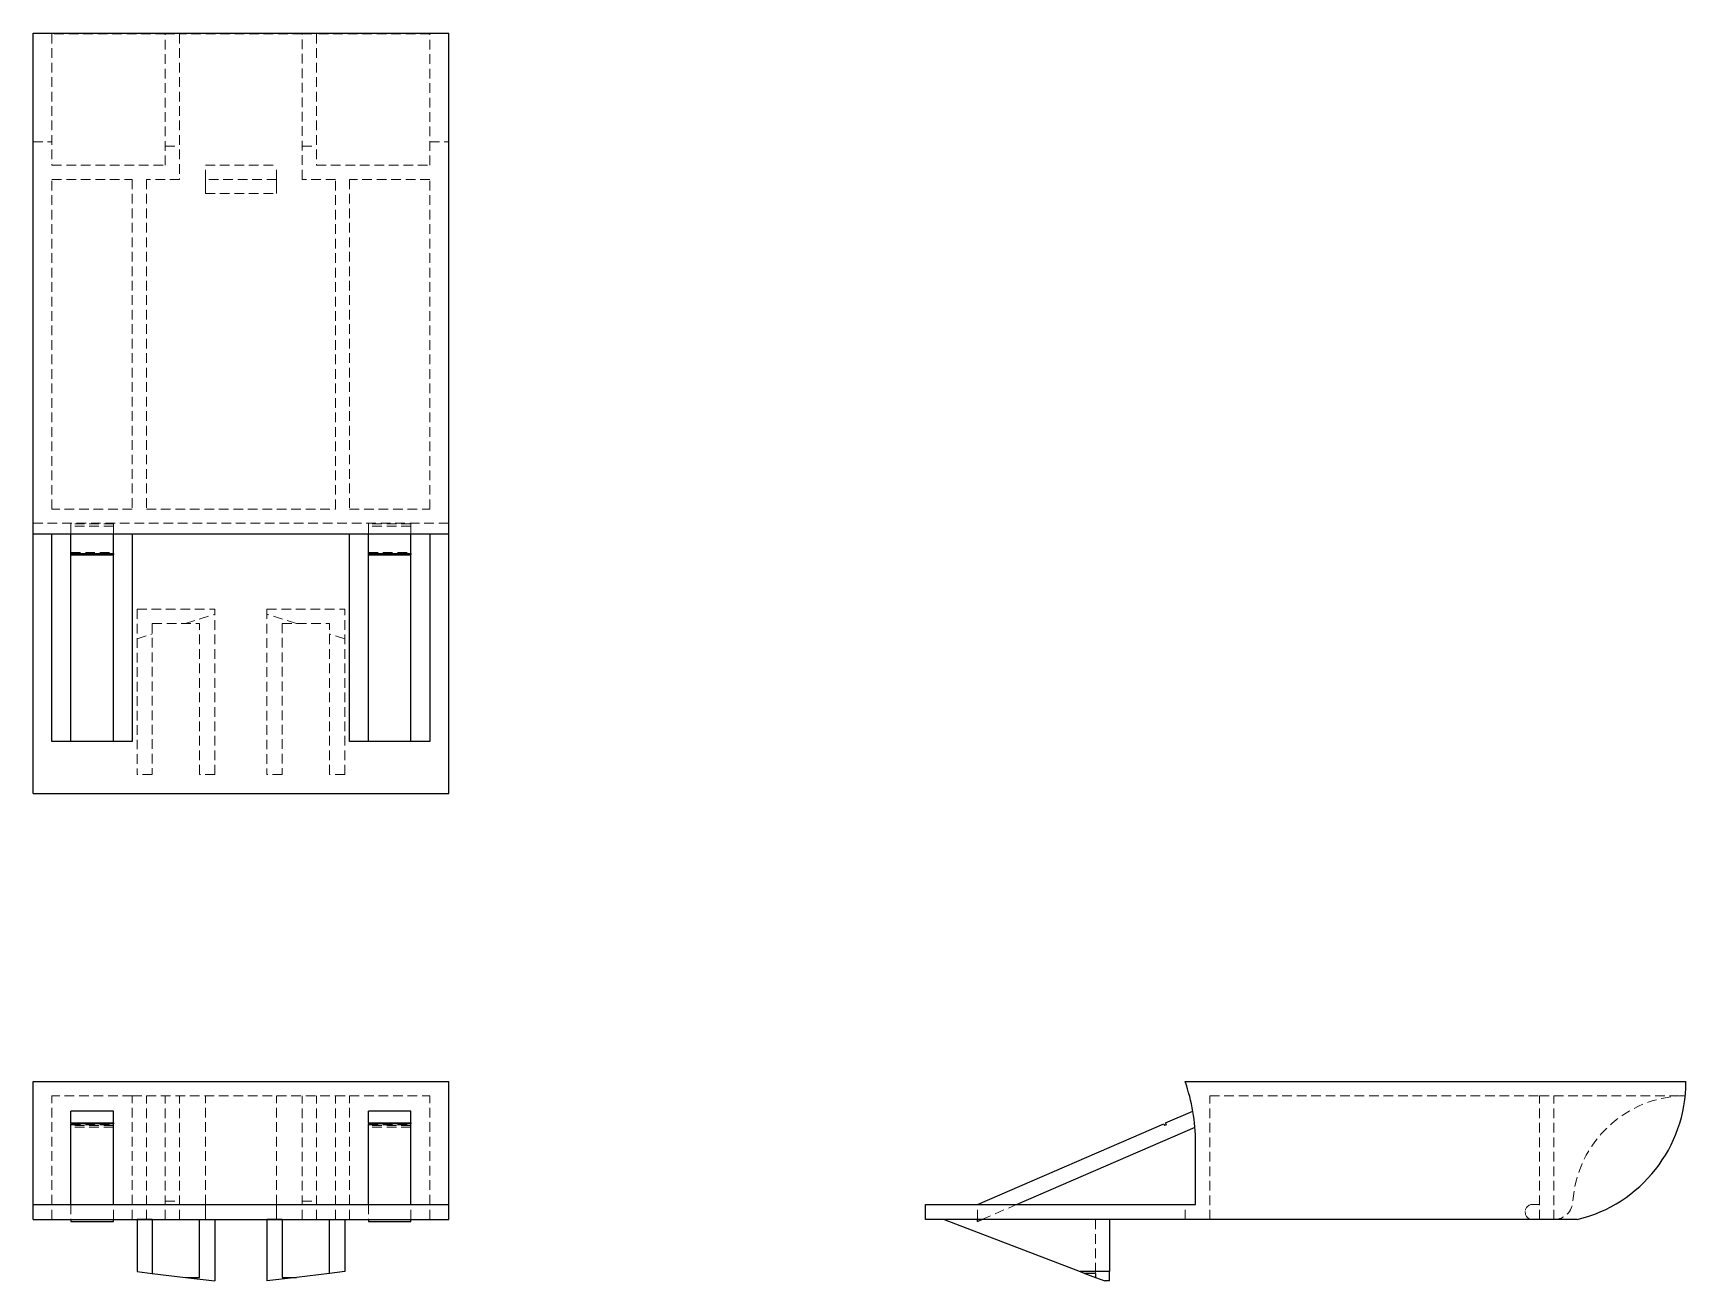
# Model space of a CAD drawing. Header units: millimetres. Extents: x 56 to 273, y 44 to 208.
import ezdxf

# ---------------------------------------------------------------- set-up
doc = ezdxf.new("R2010")
doc.units = ezdxf.units.MM
doc.linetypes.add('HIDDEN', pattern=[1.905, 1.27, -0.635])

msp = doc.modelspace()

# ---------------------------------------------------------------- linework, layer by layer
at = {"color": 7, "linetype": 'Continuous', "lineweight": 25}
for p, q in [((55.67, 208), (110.33, 208)), ((55.67, 142.16), (55.67, 208)), ((110.33, 142.16), (110.33, 208)), ((55.67, 142.16), (110.33, 142.16)), ((55.67, 108), (55.67, 142.16)), ((58.16, 114.83), (58.16, 142.16)), ((60.64, 139.57), (60.64, 142.16)), ((66.23, 139.57), (66.23, 142.16)), ((68.71, 142.16), (68.71, 114.83)), ((97.29, 114.83), (97.29, 142.16)), ((99.77, 139.57), (99.77, 142.16)), ((105.36, 139.57), (105.36, 142.16)), ((107.84, 142.16), (107.84, 114.83)), ((110.33, 108), (110.33, 142.16)), ((60.64, 139.57), (66.23, 139.57)), ((60.64, 139.44), (60.64, 139.57)), ((66.23, 139.44), (60.64, 139.44)), ((60.64, 139.34), (60.64, 139.44)), ((66.23, 139.34), (60.64, 139.34)), ((60.64, 114.83), (60.64, 139.34)), ((66.23, 139.57), (66.23, 139.44)), ((66.23, 139.34), (66.23, 139.44)), ((66.23, 114.83), (66.23, 139.34)), ((99.77, 139.57), (105.36, 139.57)), ((99.77, 139.44), (99.77, 139.57)), ((105.36, 139.44), (99.77, 139.44)), ((99.77, 139.34), (99.77, 139.44)), ((105.36, 139.34), (99.77, 139.34)), ((99.77, 114.83), (99.77, 139.34)), ((105.36, 139.57), (105.36, 139.44)), ((105.36, 139.34), (105.36, 139.44)), ((105.36, 114.83), (105.36, 139.34)), ((60.64, 114.83), (58.16, 114.83)), ((66.23, 114.83), (60.64, 114.83)), ((68.71, 114.83), (66.23, 114.83)), ((99.77, 114.83), (97.29, 114.83)), ((105.36, 114.83), (99.77, 114.83)), ((107.84, 114.83), (105.36, 114.83)), ((55.67, 108), (110.33, 108)), ((55.67, 70.11), (110.33, 70.11)), ((55.67, 62.12), (55.67, 70.11)), ((110.33, 62.12), (110.33, 70.11)), ((207.16, 70.11), (273, 70.11)), ((66.23, 66.23), (60.64, 66.23)), ((60.64, 64.67), (60.64, 66.23)), ((66.23, 64.67), (66.23, 66.23)), ((105.36, 66.23), (99.77, 66.23)), ((99.77, 64.67), (99.77, 66.23)), ((105.36, 64.67), (105.36, 66.23)), ((204.57, 64.67), (208.17, 66.23)), ((60.64, 64.67), (66.23, 64.67)), ((60.64, 64.67), (60.64, 64.57)), ((66.23, 64.57), (60.64, 64.57)), ((60.64, 53.96), (60.64, 64.57)), ((66.23, 64.67), (66.23, 64.57)), ((66.23, 53.96), (66.23, 64.57)), ((99.77, 64.67), (105.36, 64.67)), ((99.77, 64.67), (99.77, 64.57)), ((105.36, 64.57), (99.77, 64.57)), ((99.77, 53.96), (99.77, 64.57)), ((105.36, 64.67), (105.36, 64.57)), ((105.36, 53.96), (105.36, 64.57)), ((179.83, 53.96), (204.34, 64.57)), ((185, 53.96), (208.45, 64.11)), ((204.34, 64.57), (204.44, 64.34)), ((204.67, 64.44), (204.44, 64.34)), ((204.57, 64.67), (204.67, 64.44)), ((55.67, 53.96), (55.67, 62.12)), ((110.33, 53.96), (110.33, 62.12)), ((208.53, 53.96), (208.53, 62.12)), ((55.67, 51.97), (55.67, 53.96)), ((55.67, 53.96), (110.33, 53.96)), ((110.33, 51.97), (110.33, 53.96)), ((173, 53.96), (208.53, 53.96)), ((173, 51.97), (173, 53.96)), ((55.67, 51.97), (110.33, 51.97)), ((60.64, 51.97), (60.64, 51.72)), ((60.64, 51.72), (66.23, 51.72)), ((66.23, 51.72), (66.23, 51.97)), ((69.34, 51.97), (69.34, 51.96)), ((71.35, 51.96), (69.34, 51.96)), ((69.34, 51.96), (69.34, 45.14)), ((71.35, 51.97), (71.35, 51.96)), ((71.35, 51.96), (71.35, 44.89)), ((77.57, 51.97), (77.57, 51.96)), ((77.57, 44.36), (77.57, 51.96)), ((77.57, 51.96), (79.58, 51.96)), ((79.58, 51.97), (79.58, 51.96)), ((79.58, 51.96), (79.58, 43.89)), ((86.42, 51.97), (86.42, 51.96)), ((88.43, 51.96), (86.42, 51.96)), ((86.42, 51.96), (86.42, 43.89)), ((88.43, 51.97), (88.43, 51.96)), ((88.43, 51.96), (88.43, 44.36)), ((94.65, 51.97), (94.65, 51.96)), ((94.65, 51.96), (96.66, 51.96)), ((94.65, 44.89), (94.65, 51.96)), ((96.66, 51.97), (96.66, 51.96)), ((96.66, 51.96), (96.66, 45.14)), ((99.77, 51.97), (99.77, 51.72)), ((99.77, 51.72), (105.36, 51.72)), ((105.36, 51.72), (105.36, 51.97)), ((258.71, 51.97), (173, 51.97)), ((175.48, 51.97), (175.48, 51.96)), ((175.48, 51.96), (193.34, 45.14)), ((179.83, 51.72), (180.41, 51.97)), ((179.83, 51.72), (179.83, 51.97)), ((197.22, 51.97), (197.22, 45.14)), ((69.34, 45.14), (71.35, 44.89)), ((71.35, 44.89), (75.71, 44.36)), ((75.71, 44.36), (79.58, 43.89)), ((75.71, 44.36), (77.57, 44.36)), ((90.29, 44.36), (86.42, 43.89)), ((88.43, 44.36), (90.29, 44.36)), ((94.65, 44.89), (90.29, 44.36)), ((96.66, 45.14), (94.65, 44.89)), ((193.34, 45.14), (193.98, 44.89)), ((197.22, 45.14), (193.34, 45.14)), ((195.36, 44.89), (193.98, 44.89)), ((193.98, 44.89), (195.36, 44.36)), ((195.36, 44.89), (195.36, 44.36)), ((195.36, 44.36), (196.59, 43.89)), ((197.22, 43.89), (196.59, 43.89)), ((197.22, 43.89), (197.22, 45.14))]:
    msp.add_line(p, q, dxfattribs=at)
at = {"color": 7, "linetype": 'HIDDEN', "lineweight": 18}
for p, q in [((73.06, 207.91), (58.16, 207.91)), ((58.16, 207.91), (58.16, 190.61)), ((73.06, 207.91), (74.93, 207.91)), ((73.06, 190.61), (73.06, 207.91)), ((91.07, 207.91), (74.93, 207.91)), ((74.93, 207.91), (74.93, 188.75)), ((91.07, 207.91), (92.94, 207.91)), ((91.07, 188.75), (91.07, 207.91)), ((107.84, 207.91), (92.94, 207.91)), ((92.94, 207.91), (92.94, 190.61)), ((107.84, 190.61), (107.84, 207.91)), ((55.67, 193.71), (58.16, 193.71)), ((107.84, 193.71), (110.33, 193.71)), ((73.06, 193.14), (74.93, 193.14)), ((91.07, 193.14), (92.94, 193.14)), ((58.16, 190.61), (73.06, 190.61)), ((78.34, 188.75), (78.34, 190.61)), ((78.34, 190.61), (87.66, 190.61)), ((87.66, 188.75), (87.66, 190.61)), ((92.94, 190.61), (107.84, 190.61)), ((58.16, 188.75), (68.71, 188.75)), ((58.16, 145.39), (58.16, 188.75)), ((68.71, 188.75), (68.71, 145.39)), ((74.93, 188.75), (70.58, 188.75)), ((70.58, 188.75), (70.58, 145.39)), ((87.66, 188.75), (78.34, 188.75)), ((78.34, 188.75), (78.34, 187.81)), ((78.34, 187.81), (78.34, 186.88)), ((87.66, 188.75), (87.66, 187.81)), ((87.66, 187.81), (87.66, 186.88)), ((95.42, 188.75), (91.07, 188.75)), ((95.42, 145.39), (95.42, 188.75)), ((107.84, 188.75), (97.29, 188.75)), ((97.29, 188.75), (97.29, 145.39)), ((107.84, 145.39), (107.84, 188.75)), ((78.34, 186.88), (87.66, 186.88)), ((55.67, 143.53), (110.33, 143.53)), ((68.71, 145.39), (58.16, 145.39)), ((66.23, 143.45), (60.64, 143.45)), ((70.58, 145.39), (95.42, 145.39)), ((97.29, 145.39), (107.84, 145.39)), ((105.36, 143.45), (99.77, 143.45)), ((66.23, 143.17), (60.64, 143.17)), ((60.64, 142.16), (60.64, 143.17)), ((66.23, 142.16), (66.23, 143.17)), ((105.36, 143.17), (99.77, 143.17)), ((99.77, 142.16), (99.77, 143.17)), ((105.36, 142.16), (105.36, 143.17)), ((60.64, 139.67), (66.23, 139.67)), ((99.77, 139.67), (105.36, 139.67)), ((69.34, 132.22), (79.58, 132.22)), ((69.34, 132.22), (69.34, 110.48)), ((75.71, 130.36), (79.58, 131.59)), ((79.58, 110.48), (79.58, 132.22)), ((86.42, 132.22), (86.42, 110.48)), ((86.42, 132.22), (96.66, 132.22)), ((90.29, 130.36), (86.42, 131.59)), ((96.66, 110.48), (96.66, 132.22)), ((69.34, 128.34), (71.35, 128.98)), ((71.35, 130.36), (71.35, 110.48)), ((71.35, 130.36), (77.57, 130.36)), ((77.57, 110.48), (77.57, 130.36)), ((88.43, 130.36), (88.43, 110.48)), ((88.43, 130.36), (94.65, 130.36)), ((94.65, 110.48), (94.65, 130.36)), ((96.66, 128.34), (94.65, 128.98)), ((71.35, 110.48), (69.34, 110.48)), ((79.58, 110.48), (77.57, 110.48)), ((88.43, 110.48), (86.42, 110.48)), ((96.66, 110.48), (94.65, 110.48)), ((68.71, 68.24), (58.16, 68.24)), ((58.16, 53.96), (58.16, 68.24)), ((68.71, 53.96), (68.71, 68.24)), ((68.71, 68.24), (70.58, 68.24)), ((70.58, 51.97), (70.58, 68.24)), ((70.58, 68.24), (95.42, 68.24)), ((73.06, 51.97), (73.06, 68.24)), ((74.93, 51.97), (74.93, 68.24)), ((78.34, 53.96), (78.34, 68.24)), ((87.66, 53.96), (87.66, 68.24)), ((91.07, 51.97), (91.07, 68.24)), ((92.94, 51.97), (92.94, 68.24)), ((95.42, 51.97), (95.42, 68.24)), ((95.42, 68.24), (97.29, 68.24)), ((97.29, 53.96), (97.29, 68.24)), ((97.29, 68.24), (107.84, 68.24)), ((107.84, 53.96), (107.84, 68.24)), ((210.39, 68.24), (253.75, 68.24)), ((210.39, 51.97), (210.39, 68.24)), ((253.75, 51.97), (253.75, 68.24)), ((253.75, 68.24), (255.61, 68.24)), ((255.61, 68.24), (272.91, 68.24)), ((255.61, 51.97), (255.61, 68.24)), ((60.64, 64.44), (66.23, 64.44)), ((66.23, 64.34), (60.64, 64.34)), ((66.23, 64.11), (60.64, 64.11)), ((99.77, 64.44), (105.36, 64.44)), ((105.36, 64.34), (99.77, 64.34)), ((105.36, 64.11), (99.77, 64.11)), ((73.06, 54.38), (74.93, 54.38)), ((91.07, 54.38), (92.94, 54.38)), ((58.16, 51.97), (58.16, 53.96)), ((60.64, 53.96), (60.64, 51.97)), ((66.23, 51.97), (66.23, 53.96)), ((68.71, 51.97), (68.71, 53.96)), ((78.34, 53.96), (78.34, 53.02)), ((78.34, 52.9), (78.34, 53.02)), ((78.34, 51.97), (78.34, 52.9)), ((87.66, 53.96), (87.66, 53.02)), ((87.66, 53.02), (87.66, 52.9)), ((87.66, 51.97), (87.66, 52.9)), ((97.29, 51.97), (97.29, 53.96)), ((99.77, 53.96), (99.77, 51.97)), ((105.36, 51.97), (105.36, 53.96)), ((107.84, 51.97), (107.84, 53.96)), ((179.83, 51.97), (179.83, 53.96)), ((180.41, 51.97), (185, 53.96)), ((207.16, 51.97), (207.16, 53.96)), ((251.88, 53.02), (251.88, 52.9)), ((253.75, 53.96), (252.81, 53.96)), ((195.36, 51.97), (195.36, 44.89))]:
    msp.add_line(p, q, dxfattribs=at)
at = {"color": 7, "linetype": 'Continuous', "lineweight": 25}
for centre, radius, start, end in [((184.5, 62.12), 24.02, 0, 19.4172), ((254.34, 70.11), 18.66, 283.547, 0)]:
    msp.add_arc(centre, radius, start, end, dxfattribs=at)
at = {"color": 7, "linetype": 'HIDDEN', "lineweight": 18}
for centre, radius, start, end in [((273, 53.35), 14.89, 90.3589, 176.0143), ((255.64, 54.47), 2.5, 270.8259, 358.0825), ((252.81, 53.02), 0.932, 90, 180), ((252.81, 52.9), 0.932, 180, 270)]:
    msp.add_arc(centre, radius, start, end, dxfattribs=at)
for points in [[(60.64, 143.45), (60.64, 143.39), (60.64, 143.3), (60.64, 143.17)], [(66.23, 143.17), (66.23, 143.3), (66.23, 143.39), (66.23, 143.45)], [(99.77, 143.45), (99.77, 143.39), (99.77, 143.3), (99.77, 143.17)], [(105.36, 143.17), (105.36, 143.3), (105.36, 143.39), (105.36, 143.45)]]:
    msp.add_open_spline(points, degree=3, dxfattribs=at)

doc.saveas('drawing.dxf')
